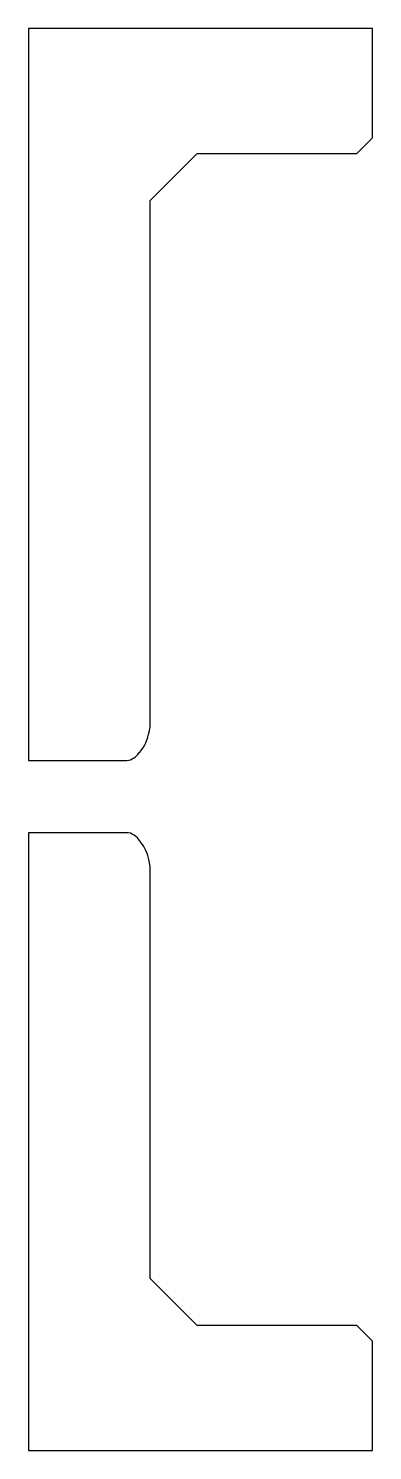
# Model space of a CAD drawing. Header units: metres. Extents: x 0 to 47.5, y 0 to 45.5.
# Drawn here: x 36.5 to 47.5, y 0 to 45.5 of the extents above.
import ezdxf

# ---------------------------------------------------------------- set-up
doc = ezdxf.new("R2010")
doc.units = ezdxf.units.M

msp = doc.modelspace()

# ---------------------------------------------------------------- linework, layer by layer
for p, q in [((47.5, 45.5), (36.5, 45.5)), ((36.5, 45.5), (36.5, 22.0813)), ((47.5, 42), (47.5, 45.5)), ((47, 41.5), (47.5, 42)), ((40.3959, 40), (41.8959, 41.5)), ((41.8959, 41.5), (47, 41.5)), ((40.3959, 23.2957), (40.3959, 40)), ((40.3867, 23.1355), (40.3919, 23.2258)), ((40.3919, 23.2258), (40.3959, 23.2957)), ((40.2735, 22.7036), (40.3142, 22.8124)), ((40.3142, 22.8124), (40.32, 22.8355)), ((40.32, 22.8355), (40.342, 22.9226)), ((40.342, 22.9226), (40.356, 22.9687)), ((40.356, 22.9687), (40.3592, 22.9793)), ((40.3592, 22.9793), (40.3796, 23.0953)), ((40.3796, 23.0953), (40.3867, 23.1355)), ((39.9996, 22.2724), (40.0518, 22.3405)), ((40.0518, 22.3405), (40.0809, 22.3698)), ((40.0809, 22.3698), (40.0868, 22.3756)), ((40.0868, 22.3756), (40.1539, 22.4696)), ((40.1539, 22.4696), (40.1762, 22.501)), ((40.1762, 22.501), (40.2181, 22.5813)), ((40.2181, 22.5813), (40.2527, 22.6478)), ((40.2527, 22.6478), (40.2735, 22.7036)), ((36.5, 22.0813), (39.6459, 22.0813)), ((39.6459, 22.0813), (39.7055, 22.0913)), ((39.7055, 22.0913), (39.7632, 22.101)), ((39.7632, 22.101), (39.8127, 22.1262)), ((39.8127, 22.1262), (39.8777, 22.1594)), ((39.8777, 22.1594), (39.9105, 22.1883)), ((39.9105, 22.1883), (39.9864, 22.2552)), ((39.9864, 22.2552), (39.9996, 22.2724)), ((39.6459, 19.7675), (36.5, 19.7675)), ((36.5, 19.7675), (36.5, 0)), ((39.6912, 19.7602), (39.6459, 19.7675)), ((39.7632, 19.7485), (39.6912, 19.7602)), ((39.8164, 19.7221), (39.7632, 19.7485)), ((39.8777, 19.6918), (39.8164, 19.7221)), ((39.9485, 19.6313), (39.8777, 19.6918)), ((39.9864, 19.5989), (39.9485, 19.6313)), ((40.0827, 19.4773), (39.9864, 19.5989)), ((40.0868, 19.4721), (40.0827, 19.4773)), ((40.0956, 19.4565), (40.0868, 19.4721)), ((40.1762, 19.346), (40.0956, 19.4565)), ((40.1968, 19.3074), (40.1762, 19.346)), ((40.2527, 19.2023), (40.1968, 19.3074)), ((40.2904, 19.1035), (40.2527, 19.2023)), ((40.3142, 19.0413), (40.2904, 19.1035)), ((40.3585, 18.8696), (40.3142, 19.0413)), ((40.3592, 18.8667), (40.3585, 18.8696)), ((40.3604, 18.8588), (40.3592, 18.8667)), ((40.3864, 18.7005), (40.3604, 18.8588)), ((40.3867, 18.6986), (40.3864, 18.7005)), ((40.3957, 18.531), (40.3867, 18.6986)), ((40.3959, 18.5269), (40.3957, 18.531)), ((40.3959, 5.5), (40.3959, 18.5269)), ((41.8959, 4), (40.3959, 5.5)), ((47, 4), (41.8959, 4)), ((47.5, 3.5), (47, 4)), ((47.5, 0), (47.5, 3.5)), ((36.5, 0), (47.5, 0))]:
    msp.add_line(p, q)

doc.saveas('drawing.dxf')
